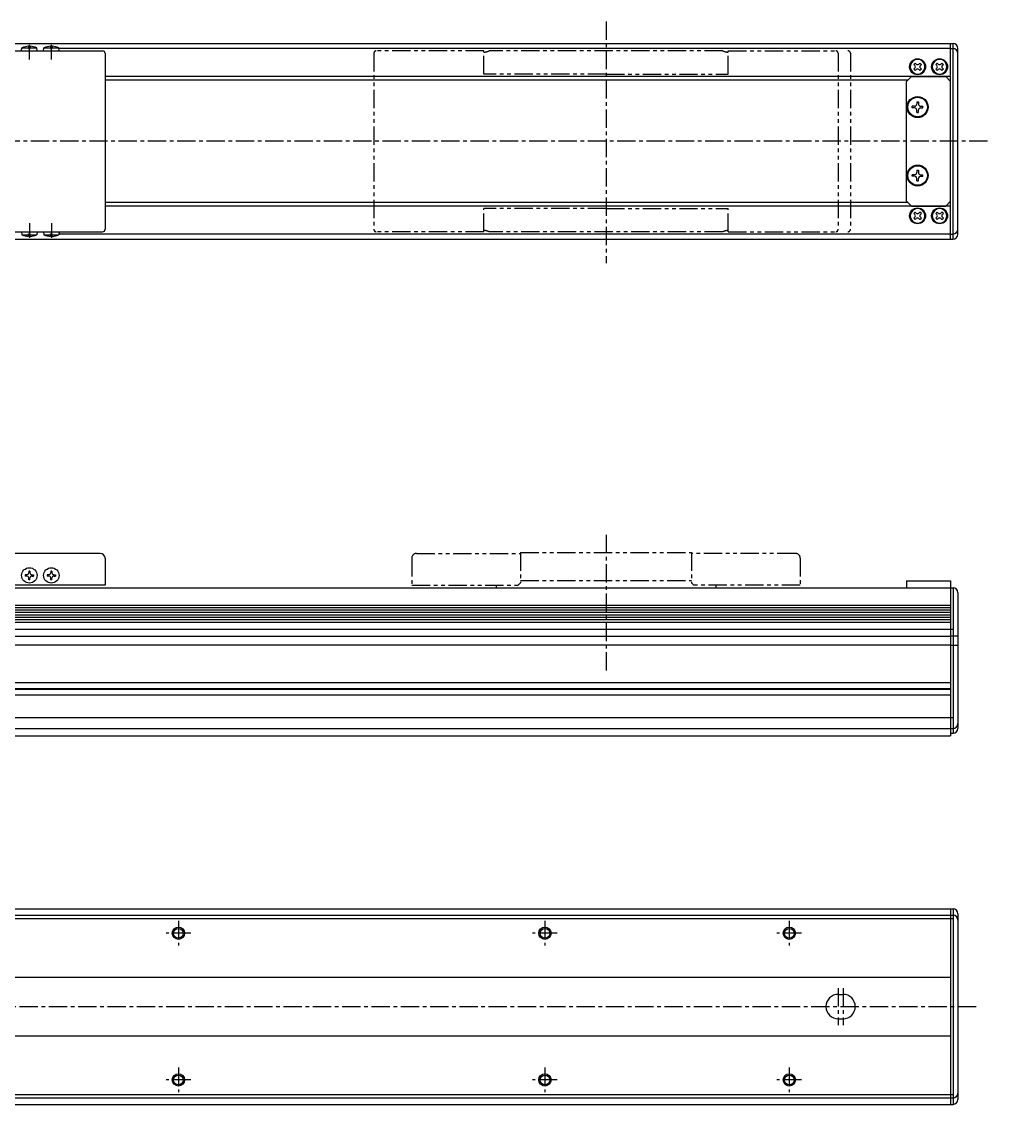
# Model space of a CAD drawing. Extents: x -805 to 72, y -183 to 306.
# Drawn here: x -323.1 to 72.1, y -137.2 to 305.8 of the extents above; entities that cross this region are included whole.
import ezdxf

# ---------------------------------------------------------------- set-up
doc = ezdxf.new("R2010")
doc.units = 0
for name, pattern in [('CENTER', [12, 7.5, -1.5, 1.5, -1.5]), ('CONTINOUS', [0]), ('PHANTOM', [15, 7.5, -1.5, 1.5, -1.5, 1.5, -1.5])]:
    doc.linetypes.add(name, pattern=pattern)
doc.layers.get('0').update_dxf_attribs({"linetype": 'CONTINUOUS'})
doc.layers.add('CENTER', color=1, linetype='CENTER')

msp = doc.modelspace()

# ---------------------------------------------------------------- linework, layer by layer
at = {"color": 7, "linetype": 'CONTINOUS'}
for p, q in [((-626.95, 296.81), (58.05, 296.81)), ((57.05, 216.81), (57.05, 296.81)), ((58.05, 216.81), (58.05, 296.81)), ((-333.95, 293.81), (-289.95, 293.81)), ((-323.1, 293.81), (-322.99, 295.11)), ((-322.99, 295.11), (-320.35, 295.11)), ((-320.35, 295.7), (-320.35, 294.71)), ((-320.35, 294.71), (-319.55, 294.71)), ((-319.55, 295.7), (-319.55, 294.71)), ((-319.55, 295.11), (-316.91, 295.11)), ((-316.8, 293.81), (-316.91, 295.11)), ((-314.1, 293.81), (-313.99, 295.11)), ((-313.99, 295.11), (-311.35, 295.11)), ((-311.35, 295.7), (-311.35, 294.71)), ((-311.35, 294.71), (-310.55, 294.71)), ((-310.55, 295.7), (-310.55, 294.71)), ((-310.55, 295.11), (-307.91, 295.11)), ((-307.8, 293.81), (-307.91, 295.11)), ((57.05, 294.73), (-307.8, 294.73)), ((-288.95, 292.81), (-288.95, 220.81)), ((57.05, 294.73), (58.05, 294.73)), ((60.05, 218.81), (60.05, 294.81)), ((42.01, 288.24), (42.61, 288.84)), ((42.42, 287.83), (42.01, 288.24)), ((42.61, 288.84), (43.03, 288.43)), ((44.07, 288.43), (44.49, 288.84)), ((44.49, 288.84), (45.09, 288.24)), ((45.09, 288.24), (44.68, 287.83)), ((51.01, 288.24), (51.61, 288.84)), ((51.42, 287.83), (51.01, 288.24)), ((51.61, 288.84), (52.03, 288.43)), ((53.07, 288.43), (53.49, 288.84)), ((53.49, 288.84), (54.09, 288.24)), ((54.09, 288.24), (53.68, 287.83)), ((42.01, 286.37), (42.42, 286.78)), ((42.61, 285.77), (42.01, 286.37)), ((43.03, 286.18), (42.61, 285.77)), ((44.49, 285.77), (44.07, 286.18)), ((45.09, 286.37), (44.49, 285.77)), ((44.68, 286.78), (45.09, 286.37)), ((51.01, 286.37), (51.42, 286.78)), ((51.61, 285.77), (51.01, 286.37)), ((52.03, 286.18), (51.61, 285.77)), ((53.49, 285.77), (53.07, 286.18)), ((54.09, 286.37), (53.49, 285.77)), ((53.68, 286.78), (54.09, 286.37)), ((57.05, 283.31), (-288.95, 283.31)), ((39.55, 281.81), (-288.95, 281.81)), ((39.05, 281.31), (41.05, 283.31)), ((39.05, 232.31), (39.05, 281.31)), ((41.05, 283.31), (55.05, 283.31)), ((57.05, 281.31), (55.05, 283.31)), ((57.05, 232.31), (57.05, 281.31)), ((41.35, 270.49), (41.35, 271.12)), ((42.3, 271.12), (41.35, 271.12)), ((42.3, 270.49), (41.35, 270.49)), ((43.24, 273.01), (43.24, 272.06)), ((43.24, 273.01), (43.86, 273.01)), ((43.86, 273.01), (43.86, 272.06)), ((44.8, 271.12), (45.75, 271.12)), ((44.8, 270.49), (45.75, 270.49)), ((45.75, 270.49), (45.75, 271.12)), ((43.24, 268.61), (43.24, 269.55)), ((43.24, 268.61), (43.86, 268.61)), ((43.86, 268.61), (43.86, 269.55)), ((43.24, 245.01), (43.24, 244.06)), ((43.24, 245.01), (43.86, 245.01)), ((43.86, 245.01), (43.86, 244.06)), ((41.35, 242.49), (41.35, 243.12)), ((42.3, 243.12), (41.35, 243.12)), ((42.3, 242.49), (41.35, 242.49)), ((43.24, 240.61), (43.24, 241.55)), ((43.24, 240.61), (43.86, 240.61)), ((43.86, 240.61), (43.86, 241.55)), ((44.8, 243.12), (45.75, 243.12)), ((44.8, 242.49), (45.75, 242.49)), ((45.75, 242.49), (45.75, 243.12)), ((39.55, 231.81), (-288.95, 231.81)), ((41.05, 230.31), (39.05, 232.31)), ((55.05, 230.31), (57.05, 232.31)), ((57.05, 230.31), (-288.95, 230.31)), ((41.05, 230.31), (55.05, 230.31)), ((42.61, 227.84), (42.01, 227.24)), ((42.01, 227.24), (42.42, 226.83)), ((43.03, 227.43), (42.61, 227.84)), ((44.49, 227.84), (44.07, 227.43)), ((45.09, 227.24), (44.49, 227.84)), ((44.68, 226.83), (45.09, 227.24)), ((51.61, 227.84), (51.01, 227.24)), ((51.01, 227.24), (51.42, 226.83)), ((52.03, 227.43), (51.61, 227.84)), ((53.49, 227.84), (53.07, 227.43)), ((54.09, 227.24), (53.49, 227.84)), ((53.68, 226.83), (54.09, 227.24)), ((42.42, 225.78), (42.01, 225.37)), ((42.01, 225.37), (42.61, 224.77)), ((42.61, 224.77), (43.03, 225.18)), ((44.07, 225.18), (44.49, 224.77)), ((44.49, 224.77), (45.09, 225.37)), ((45.09, 225.37), (44.68, 225.78)), ((51.42, 225.78), (51.01, 225.37)), ((51.01, 225.37), (51.61, 224.77)), ((51.61, 224.77), (52.03, 225.18)), ((53.07, 225.18), (53.49, 224.77)), ((53.49, 224.77), (54.09, 225.37)), ((54.09, 225.37), (53.68, 225.78)), ((-333.95, 219.81), (-289.95, 219.81)), ((-323.1, 219.81), (-322.99, 218.51)), ((-322.99, 218.51), (-320.35, 218.51)), ((-320.35, 217.92), (-320.35, 218.91)), ((-320.35, 218.91), (-319.55, 218.91)), ((-319.55, 217.92), (-319.55, 218.91)), ((-319.55, 218.51), (-316.91, 218.51)), ((-316.8, 219.81), (-316.91, 218.51)), ((-314.1, 219.81), (-313.99, 218.51)), ((-313.99, 218.51), (-311.35, 218.51)), ((-311.35, 218.91), (-310.55, 218.91)), ((-311.35, 217.92), (-311.35, 218.91)), ((-310.55, 217.92), (-310.55, 218.91)), ((-310.55, 218.51), (-307.91, 218.51)), ((-307.8, 219.81), (-307.91, 218.51)), ((57.05, 218.88), (-307.8, 218.88)), ((57.05, 218.88), (58.05, 218.88)), ((-626.95, 216.81), (58.05, 216.81)), ((-290.95, 88.23), (-333.95, 88.23)), ((-288.95, 86.23), (-288.95, 75.23)), ((-320.2, 80.98), (-320.2, 80.23)), ((-319.7, 80.98), (-320.2, 80.98)), ((-319.7, 80.98), (-319.7, 80.23)), ((-311.2, 80.98), (-311.2, 80.23)), ((-310.7, 80.98), (-311.2, 80.98)), ((-310.7, 80.98), (-310.7, 80.23)), ((-320.95, 79.48), (-321.7, 79.48)), ((-321.7, 79.48), (-321.7, 78.98)), ((-320.95, 78.98), (-321.7, 78.98)), ((-320.2, 77.48), (-320.2, 78.23)), ((-319.7, 77.48), (-320.2, 77.48)), ((-319.7, 77.48), (-319.7, 78.23)), ((-318.95, 79.48), (-318.2, 79.48)), ((-318.95, 78.98), (-318.2, 78.98)), ((-318.2, 79.48), (-318.2, 78.98)), ((-311.95, 79.48), (-312.7, 79.48)), ((-312.7, 79.48), (-312.7, 78.98)), ((-311.95, 78.98), (-312.7, 78.98)), ((-311.2, 77.48), (-311.2, 78.23)), ((-310.7, 77.48), (-311.2, 77.48)), ((-310.7, 77.48), (-310.7, 78.23)), ((-309.95, 79.48), (-309.2, 79.48)), ((-309.95, 78.98), (-309.2, 78.98)), ((-309.2, 79.48), (-309.2, 78.98)), ((39.05, 77.03), (57.05, 77.03)), ((39.05, 77.03), (39.05, 74.13)), ((57.05, 77.03), (57.05, 74.13)), ((-626.95, 74.13), (58.05, 74.13)), ((-288.95, 75.23), (-332.95, 75.23)), ((57.05, 74.13), (57.05, 13.63)), ((58.05, 74.13), (58.05, 14.63)), ((60.05, 72.13), (60.05, 16.63)), ((-625.95, 67.11), (57.05, 67.11)), ((-625.95, 66.11), (57.05, 66.11)), ((-625.95, 65.12), (57.05, 65.12)), ((-625.95, 64.13), (57.05, 64.13)), ((-625.95, 63.14), (57.05, 63.14)), ((-625.95, 62.14), (57.05, 62.14)), ((-625.95, 61.15), (57.05, 61.15)), ((-625.95, 60.16), (57.05, 60.16)), ((-626.95, 57.24), (58.05, 57.24)), ((-625.95, 54.38), (57.05, 54.38)), ((57.05, 54.53), (60.05, 54.53)), ((-625.95, 50.88), (57.05, 50.88)), ((57.05, 50.73), (60.05, 50.73)), ((-628.95, 35.46), (57.05, 35.46)), ((-625.95, 32.93), (57.05, 32.93)), ((-625.95, 32.63), (57.05, 32.63)), ((-628.95, 30.39), (57.05, 30.39)), ((-626.95, 21.13), (58.05, 21.13)), ((-626.95, 16.63), (58.05, 16.63)), ((-625.95, 13.63), (57.05, 13.63)), ((57.05, 14.63), (58.05, 14.63)), ((-626.95, -57.16), (58.05, -57.16)), ((57.05, -57.16), (57.05, -137.16)), ((58.05, -57.16), (58.05, -137.16)), ((-626.95, -59.76), (58.05, -59.76)), ((-626.95, -61.16), (58.05, -61.16)), ((60.05, -59.16), (60.05, -135.16)), ((-625.95, -85.16), (57.05, -85.16)), ((11.05, -92.16), (13.05, -92.16)), ((11.05, -102.16), (13.05, -102.16)), ((-625.95, -109.16), (57.05, -109.16)), ((-626.95, -133.16), (58.05, -133.16)), ((-626.95, -134.56), (58.05, -134.56)), ((-626.95, -137.16), (58.05, -137.16))]:
    msp.add_line(p, q, dxfattribs=at)
at = {"color": 3, "linetype": 'PHANTOM'}
for p, q in [((-178.95, 292.81), (-178.95, 220.81)), ((-133.95, 293.81), (-177.95, 293.81)), ((-133.95, 284.31), (-133.95, 293.81)), ((-36.13, 293.81), (-131.77, 293.81)), ((-33.95, 293.81), (10.05, 293.81)), ((-33.95, 284.31), (-33.95, 293.81)), ((11.05, 292.81), (11.05, 220.81)), ((16.05, 292.81), (16.05, 220.81)), ((-83.95, 284.31), (-133.95, 284.31)), ((-83.95, 284.31), (-33.95, 284.31)), ((-83.95, 229.31), (-133.95, 229.31)), ((-133.95, 219.81), (-133.95, 229.31)), ((-83.95, 229.31), (-33.95, 229.31)), ((-33.95, 219.81), (-33.95, 229.31)), ((-133.95, 219.81), (-177.95, 219.81)), ((-36.13, 219.81), (-131.77, 219.81)), ((-33.95, 219.81), (10.05, 219.81)), ((-118.95, 88.63), (-48.95, 88.63)), ((-118.95, 88.63), (-118.95, 76.23)), ((-48.95, 88.63), (-48.95, 76.23)), ((-163.45, 86.23), (-163.45, 75.23)), ((-161.45, 88.23), (-118.95, 88.23)), ((-6.45, 88.23), (-48.95, 88.23)), ((-4.45, 86.23), (-4.45, 75.23)), ((-119.95, 75.23), (-118.95, 76.23)), ((-118.95, 77.16), (-48.95, 77.16)), ((-47.95, 75.23), (-48.95, 76.23)), ((-163.45, 75.23), (-119.95, 75.23)), ((-128.95, 75.23), (-128.95, 74.13)), ((-4.45, 75.23), (-47.95, 75.23)), ((-38.95, 75.23), (-38.95, 74.13))]:
    msp.add_line(p, q, dxfattribs=at)
at = {"color": 7, "linetype": 'CONTINOUS'}
for centre, radius in [((43.55, 287.31), 3.25), ((52.55, 287.31), 3.25), ((43.55, 270.81), 4.3), ((43.55, 270.81), 4), ((43.55, 242.81), 4.3), ((43.55, 242.81), 4), ((43.55, 226.31), 3.25), ((52.55, 226.31), 3.25), ((-319.95, 79.23), 3.15), ((-310.95, 79.23), 3.15), ((-258.95, -67.16), 2.5), ((-258.95, -67.16), 2), ((-108.95, -67.16), 2.5), ((-108.95, -67.16), 2), ((-8.95, -67.16), 2.5), ((-8.95, -67.16), 2), ((-258.95, -127.16), 2.5), ((-258.95, -127.16), 2), ((-108.95, -127.16), 2.5), ((-108.95, -127.16), 2), ((-8.95, -127.16), 2.5), ((-8.95, -127.16), 2)]:
    msp.add_circle(centre, radius, dxfattribs=at)
for centre, radius, start, end in [((58.05, 294.81), 2, 0, 90), ((-319.95, 287.72), 7.98, 92.8723, 112.3565), ((-319.95, 287.72), 7.98, 67.6435, 87.1277), ((-310.95, 287.72), 7.98, 92.8723, 112.3565), ((-310.95, 287.72), 7.98, 67.6435, 87.1277), ((-289.95, 292.81), 1, 0, 90), ((58.05, 292.73), 2, 0, 90), ((43.55, 287.31), 3, 0.0003, 0), ((43.55, 288.95), 0.742, 225, 315), ((52.55, 287.31), 3, 0.0003, 0), ((52.55, 288.95), 0.742, 225, 315), ((41.9, 287.31), 0.742, 315, 44.9999), ((43.55, 285.66), 0.742, 45, 134.9999), ((45.2, 287.31), 0.742, 135, 224.9999), ((50.9, 287.31), 0.742, 315, 44.9999), ((52.55, 285.66), 0.742, 45, 134.9999), ((54.2, 287.31), 0.742, 135, 224.9999), ((42.3, 272.06), 0.94, 270, 0), ((42.3, 269.55), 0.94, 0, 90.0001), ((44.8, 272.06), 0.94, 180, 270), ((44.8, 269.55), 0.94, 90, 180), ((42.3, 244.06), 0.94, 270, 0), ((44.8, 244.06), 0.94, 180, 270), ((42.3, 241.55), 0.94, 0, 90.0001), ((44.8, 241.55), 0.94, 90, 180), ((43.55, 226.31), 3, 0, 359.9997), ((41.9, 226.31), 0.742, 315.0001, 45), ((43.55, 227.95), 0.742, 225.0001, 315), ((45.2, 226.31), 0.742, 135.0001, 225), ((52.55, 226.31), 3, 0, 359.9997), ((50.9, 226.31), 0.742, 315.0001, 45), ((52.55, 227.95), 0.742, 225.0001, 315), ((54.2, 226.31), 0.742, 135.0001, 225), ((43.55, 224.66), 0.742, 45, 135), ((52.55, 224.66), 0.742, 45, 135), ((-319.95, 225.89), 7.98, 247.6435, 267.1277), ((-319.95, 225.89), 7.98, 272.8723, 292.3565), ((-310.95, 225.89), 7.98, 247.6435, 267.1277), ((-310.95, 225.89), 7.98, 272.8723, 292.3565), ((-289.95, 220.81), 1, 270, 0), ((58.05, 220.88), 2, 270, 0), ((58.05, 218.81), 2, 270, 0), ((-290.95, 86.23), 2, 0, 90), ((-320.95, 80.23), 0.748, 270, 0), ((-318.95, 80.23), 0.748, 180, 270), ((-311.95, 80.23), 0.748, 270, 0), ((-309.95, 80.23), 0.748, 180, 270), ((-320.95, 78.23), 0.748, 360, 90), ((-318.95, 78.23), 0.748, 89.9999, 180), ((-311.95, 78.23), 0.748, 360, 90), ((-309.95, 78.23), 0.748, 89.9999, 180), ((58.05, 72.13), 2, 0, 90), ((58.05, 18.63), 2, 270, 0), ((58.05, 16.63), 2, 270, 0), ((58.05, -59.16), 2, 0, 90), ((58.05, -61.76), 2, 0, 90), ((11.05, -97.16), 5, 90, 270), ((13.05, -97.16), 5, 270, 90), ((58.05, -132.56), 2, 270, 0), ((58.05, -135.16), 2, 270, 0)]:
    msp.add_arc(centre, radius, start, end, dxfattribs=at)
at = {"color": 3, "linetype": 'PHANTOM'}
for centre, radius, start, end in [((-177.95, 292.81), 1, 90, 180), ((-133.95, 298.31), 5, 270, 295.8419), ((-33.95, 298.31), 5, 244.1581, 270), ((10.05, 292.81), 1, 0, 90), ((15.05, 292.81), 1, 0, 90), ((-177.95, 220.81), 1, 180, 270), ((-133.95, 215.31), 5, 64.1581, 90), ((-33.95, 215.31), 5, 90, 115.8419), ((10.05, 220.81), 1, 270, 0), ((15.05, 220.81), 1, 270, 0), ((-161.45, 86.23), 2, 90, 180), ((-6.45, 86.23), 2, 0, 90)]:
    msp.add_arc(centre, radius, start, end, dxfattribs=at)
at = {"layer": 'CENTER', "color": 1, "linetype": 'CENTER'}
for p, q in [((-83.95, 305.76), (-83.95, 206.99)), ((-319.95, 290.31), (-319.95, 296.31)), ((-310.95, 290.31), (-310.95, 296.31)), ((72.1, 256.81), (-663.47, 256.81)), ((-319.95, 223.31), (-319.95, 217.31)), ((-310.95, 223.31), (-310.95, 217.31)), ((-83.95, 95.83), (-83.95, 39.25)), ((-258.95, -62.12), (-258.95, -72.2)), ((-108.95, -62.12), (-108.95, -72.2)), ((-8.95, -62.12), (-8.95, -72.2)), ((-253.91, -67.16), (-263.99, -67.16)), ((-103.91, -67.16), (-113.99, -67.16)), ((-3.91, -67.16), (-13.99, -67.16)), ((11.05, -89.62), (11.05, -104.7)), ((13.05, -89.62), (13.05, -104.7)), ((-671.98, -97.16), (67.98, -97.16)), ((-258.95, -122.12), (-258.95, -132.2)), ((-108.95, -122.12), (-108.95, -132.2)), ((-8.95, -122.12), (-8.95, -132.2)), ((-253.91, -127.16), (-263.99, -127.16)), ((-103.91, -127.16), (-113.99, -127.16)), ((-3.91, -127.16), (-13.99, -127.16))]:
    msp.add_line(p, q, dxfattribs=at)

doc.saveas('drawing.dxf')
